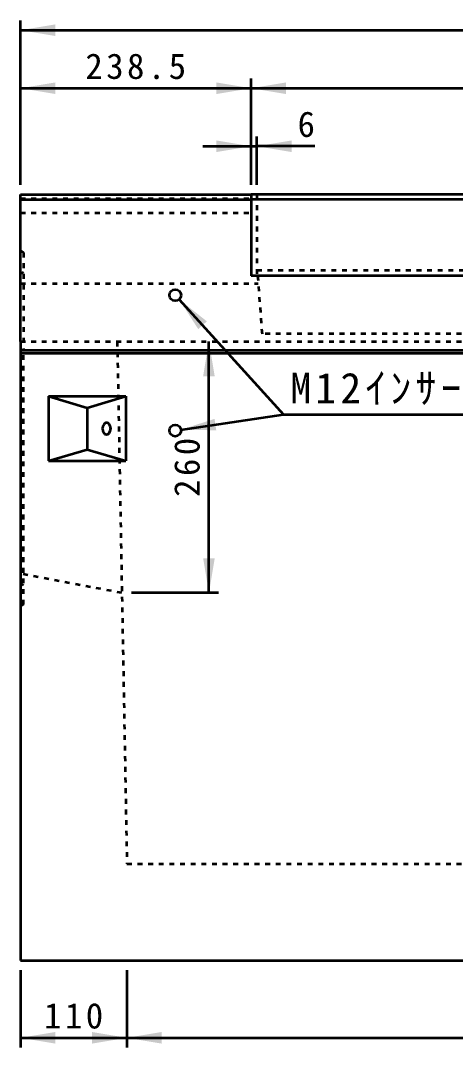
# Model space of a CAD drawing. Units: millimetres, scale not verified. Extents: x 100 to 4105, y 100 to 2870.
# Drawn here: x 1983 to 2433, y 675 to 1737 of the extents above; entities that cross this region are included whole.
import ezdxf
from ezdxf.enums import TextEntityAlignment as Align

# ---------------------------------------------------------------- set-up
doc = ezdxf.new("R2010")
doc.units = ezdxf.units.MM
doc.header["$LTSCALE"] = 5
doc.linetypes.add('USER1', pattern=[2.2, 1, -1.2])
doc.layers.add('V-nasSTD', color=7, linetype='Continuous', lineweight=35)
doc.styles.add('ＭＳ ゴシック', font='')
doc.styles.get('ＭＳ ゴシック').set_extended_font_data('MS Gothic')

msp = doc.modelspace()

# ---------------------------------------------------------------- hatches: boundary and pattern name
at = {"layer": 'V-nasSTD'}
for points in [[(2018.969, 1733.045), (1982.969, 1727.045), (2018.969, 1721.045)], [(2018.969, 1673.045), (1982.969, 1667.045), (2018.969, 1661.045)], [(2185.469, 1661.045), (2221.469, 1667.045), (2185.469, 1673.045)], [(2257.469, 1673.045), (2221.469, 1667.045), (2257.469, 1661.045)], [(2185.469, 1601.045), (2221.469, 1607.045), (2185.469, 1613.045)], [(2263.469, 1613.045), (2227.469, 1607.045), (2263.469, 1601.045)], [(2166.754, 1417.913), (2147.002, 1448.602), (2175.64, 1425.978), (2171.197, 1421.945)], [(2171.784, 1369.045), (2177.784, 1405.045), (2183.784, 1369.045)], [(2184.518, 1319.186), (2185.395, 1313.251), (2148.905, 1313.922), (2183.64, 1325.122)], [(2183.784, 1181.045), (2177.784, 1145.045), (2171.784, 1181.045)], [(2018.969, 691.045), (1982.969, 685.045), (2018.969, 679.045)], [(2056.969, 679.045), (2092.969, 685.045), (2056.969, 691.045)], [(2128.969, 691.045), (2092.969, 685.045), (2128.969, 679.045)]]:
    msp.add_hatch(color=256, dxfattribs=at).paths.add_polyline_path(points)

# ---------------------------------------------------------------- linework, layer by layer
at = {"layer": 'V-nasSTD', "lineweight": 50}
for p, q in [((1982.969, 1567.045), (1982.969, 1737.045)), ((1982.969, 1727.045), (2982.969, 1727.045)), ((2221.469, 1567.045), (2221.469, 1677.045)), ((1982.969, 1667.045), (2221.469, 1667.045)), ((2221.469, 1667.045), (2744.469, 1667.045)), ((2227.469, 1567.045), (2227.469, 1617.045)), ((2171.469, 1607.045), (2221.469, 1607.045)), ((2221.469, 1607.045), (2227.469, 1607.045)), ((2287.469, 1607.045), (2227.469, 1607.045)), ((1982.969, 1557.045), (2221.469, 1557.045)), ((1982.969, 1405.045), (1982.969, 1557.045)), ((1982.969, 1552.045), (2221.469, 1552.045)), ((2221.469, 1557.045), (2221.469, 1473.045)), ((2744.469, 1557.045), (2221.469, 1557.045)), ((2221.469, 1552.214), (2482.969, 1552.214)), ((2744.469, 1473.045), (2221.469, 1473.045)), ((2147.002, 1448.602), (2255.009, 1329.606)), ((1982.969, 1405.045), (1982.969, 765.045)), ((2177.784, 1145.045), (2177.784, 1405.045)), ((1982.969, 1396.045), (2982.969, 1396.045)), ((1982.969, 1393.045), (2482.969, 1393.045)), ((1992.969, 1393.045), (2236.405, 1393.045)), ((1982.969, 1386.045), (1982.969, 1306.045)), ((2011.969, 1348.545), (2011.969, 1281.545)), ((2011.969, 1348.545), (2091.969, 1348.545)), ((2011.969, 1348.545), (2051.969, 1336.545)), ((2051.969, 1336.545), (2091.969, 1348.545)), ((2091.969, 1348.545), (2091.969, 1281.545)), ((2051.969, 1336.545), (2051.969, 1293.545)), ((2148.905, 1313.922), (2255.009, 1329.606)), ((2255.009, 1329.606), (2465.009, 1329.606)), ((2011.969, 1281.545), (2051.969, 1293.545)), ((2051.969, 1293.545), (2091.969, 1281.545)), ((2011.969, 1281.545), (2091.969, 1281.545)), ((2187.784, 1145.045), (2097.784, 1145.045)), ((1982.969, 765.045), (2982.969, 765.045)), ((1982.969, 755.045), (1982.969, 675.045)), ((2092.969, 755.045), (2092.969, 675.045)), ((1982.969, 685.045), (2092.969, 685.045)), ((2092.969, 685.045), (2872.969, 685.045))]:
    msp.add_line(p, q, dxfattribs=at)
at = {"layer": 'V-nasSTD', "linetype": 'USER1', "lineweight": 50}
for p, q in [((1982.969, 1553.045), (2221.469, 1553.045)), ((2227.469, 1557.045), (2227.469, 1473.045)), ((1982.969, 1538.045), (2221.469, 1538.045)), ((1982.969, 1499.045), (1985.969, 1497.045)), ((1985.969, 1497.045), (1985.969, 1396.045)), ((1982.969, 1475.045), (1985.969, 1477.045)), ((2227.469, 1479.045), (2482.969, 1479.045)), ((2228.169, 1473.045), (2232.728, 1412.933)), ((1982.969, 1465.045), (2228.776, 1465.045)), ((2482.969, 1412.933), (2232.728, 1412.933)), ((1982.969, 1405.045), (2482.969, 1405.045)), ((2082.969, 1405.045), (2092.969, 865.045)), ((1985.969, 1133.045), (1985.969, 1393.045)), ((2087.784, 1145.045), (1982.969, 1165.045)), ((1982.969, 1155.045), (1985.969, 1153.045)), ((1985.969, 1133.045), (1982.969, 1131.045)), ((2092.969, 865.045), (2872.969, 865.045))]:
    msp.add_line(p, q, dxfattribs=at)
at = {"layer": 'V-nasSTD', "lineweight": 50}
for centre in [(2142.969, 1453.045), (2142.969, 1313.045)]:
    msp.add_circle(centre, 6, dxfattribs=at)
for centre, radius, start, end in [((2075.398, 1315.045), 7.671, 141.96831, 218.03169), ((2071.969, 1317.726), 3.318, 38.03169, 141.96831), ((2068.541, 1315.045), 7.671, 321.96831, 38.03169), ((2071.969, 1312.363), 3.318, 218.03169, 321.96831)]:
    msp.add_arc(centre, radius, start, end, dxfattribs=at)

# ---------------------------------------------------------------- texts
at = {"layer": 'V-nasSTD', "style": 'ＭＳ ゴシック'}
msp.add_text('6', height=26.39, dxfattribs=at).set_placement((2269.469, 1643.045), align=Align.TOP_LEFT)
at = {"layer": 'V-nasSTD', "attachment_point": 1, "style": 'ＭＳ ゴシック'}
for s, insert, char_height in [('\\T1.2;238.5', (2050.019, 1703.045), 26.39), ('\\T1.2;M12ｲﾝｻｰﾄ', (2261.969, 1372.806), 31.67), ('\\T1.2;110', (2007.369, 721.045), 26.39)]:
    msp.add_mtext(s, dxfattribs=dict(at, insert=insert, char_height=char_height))
at = {"layer": 'V-nasSTD', "insert": (2141.784, 1244.445), "char_height": 26.39, "attachment_point": 1, "rotation": 90, "style": 'ＭＳ ゴシック'}
msp.add_mtext('\\T1.2;260', dxfattribs=at)

doc.saveas('drawing.dxf')
